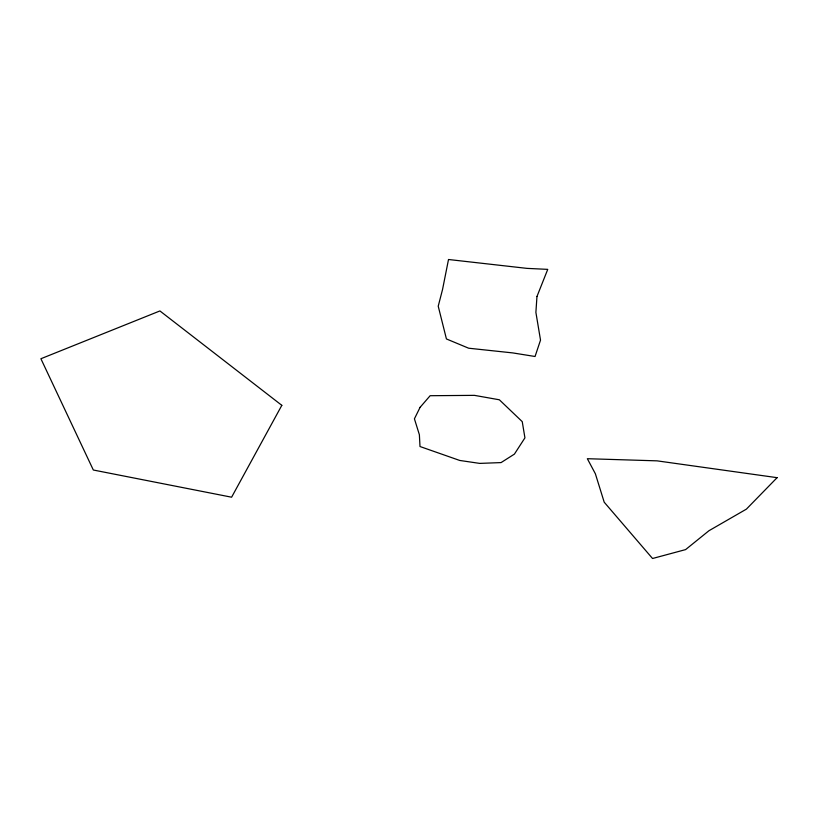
<?xml version="1.0" encoding="UTF-8"?>
<svg xmlns="http://www.w3.org/2000/svg" width="818" height="818" viewBox="0 0 818 818"><rect width="100%" height="100%" fill="white"/><g stroke="black" fill="none" stroke-linecap="round" stroke-linejoin="round"><path stroke-width="1.23" d="M536.956 296.515L535.892 312.384L540.524 340.124L535.054 356.495L512.794 352.916L468.663 348.212L446.423 338.949L438.223 306.198L442.548 289.47L448.509 259.5L526.996 268.376L547.743 269.367L536.956 296.515M420.084 407.344L414.419 418.816L419.378 434.736L420.002 446.526L459.726 460.452L479.726 463.397L501.066 462.589L514.41 454.113L524.931 437.865L522.242 421.648L499.358 399.787L474.45 395.36L430.145 395.707L420.084 407.344M281.821 405.339L231.606 497.201L93.324 470.013L40.9 358.734L159.919 310.942L281.821 405.339M777.1 477.671L746.384 509.144L708.94 530.739L685.596 549.604L652.539 558.5L604.205 502.201L595.371 473.765L587.344 458.704L657.079 460.851L777.1 477.671"/></g></svg>
